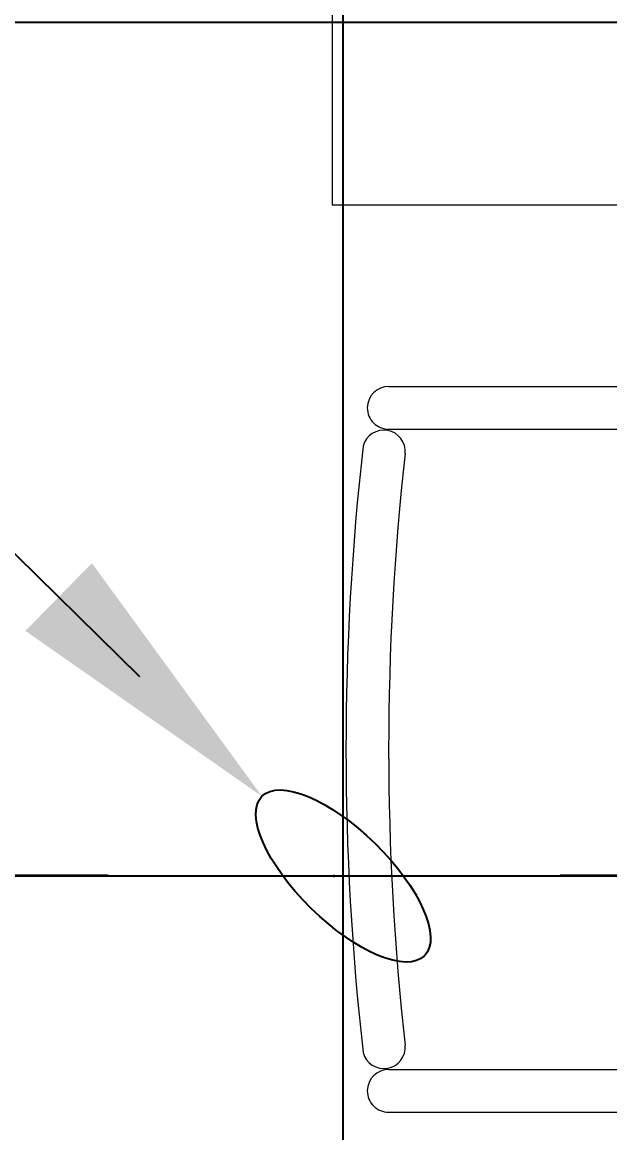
# Model space of a CAD drawing. Header units: inches. Extents: x -12418 to 57169, y -29325 to 19878.
# Drawn here: x 27375 to 27787, y -8580 to -7800 of the extents above; entities that cross this region are included whole.
import ezdxf
from ezdxf import colors
from ezdxf.entities.mleader import LeaderData, LeaderLine
from ezdxf.math import Vec2, Vec3

# ---------------------------------------------------------------- set-up
doc = ezdxf.new("R2010")
doc.units = ezdxf.units.IN
doc.header["$LTSCALE"] = 25
doc.header["$MEASUREMENT"] = 0
doc.linetypes.add('DASHDOT', pattern=[25.4, 12.7, -6.35, 0, -6.35])
doc.layers.get('0').update_dxf_attribs({"color": 8})
doc.layers.add('00-Ground Floor$0$False Ceiling', color=251, linetype='Continuous')
for name, color, linetype, lineweight in [('00-Ground Floor$0$LOADING', 253, 'Continuous', 5), ('00-Ground Floor$0$NEW Wall', 166, 'Continuous', 5), ('E-LITE-CLNG-CNDT', 6, 'DASHDOT', 35), ('E-LITE-TEXT', 6, 'Continuous', 25)]:
    doc.layers.add(name, color=color, linetype=linetype, lineweight=lineweight)
doc.styles.add('DC_Elc_Romans', font='elc_romans.shx', dxfattribs={"width": 0.7})

# ---------------------------------------------------------------- blocks, each defined once
blk = doc.blocks.new('00-Ground Floor$0$GF21016-P')
at = {"layer": '00-Ground Floor$0$LOADING', "extrusion": (-1.24384e-09, -1.20261e-09, -1)}
for p, q in [((0.01278, 0.01793), (0.01278, 0.41365)), ((0.46278, 0.01793), (0.46278, 0.41365)), ((-0.00222, 0.35848), (0.01278, 0.35848)), ((0.47778, 0.35848), (0.46278, 0.35848)), ((-0.01722, 0.01793), (-0.01722, 0.34348)), ((0.49278, 0.01793), (0.49278, 0.34348)), ((0.47778, 0.00293), (0.47778, 0.00293))]:
    blk.add_line(p, q, dxfattribs=at)
for centre, radius, start, end in [((-0.23778, -0.5362), 1.00364, 78.75684, 101.24316), ((-0.04778, 0.41365), 0.035, 0, 80.65572), ((-0.42778, 0.41365), 0.035, 99.34428, 180), ((0.00222, 0.34348), 0.015, 0, 90), ((-0.47778, 0.34348), 0.015, 90, 180), ((-0.02845, 0.01455), 0.01501, 284.3864, 95.52091), ((-0.23778, 1.89282), 1.8749, 263.6341, 276.3659), ((-0.4471, 0.01455), 0.01501, 84.47909, 255.6136), ((0.00222, 0.01793), 0.015, 270, 0), ((0.00222, 0.01793), 0.015, 180, 270), ((-0.47778, 0.01793), 0.015, 270, 0), ((-0.47778, 0.01793), 0.015, 180, 270), ((-0.23778, 1.87344), 1.8855, 263.51186, 276.48814)]:
    blk.add_arc(centre, radius, start, end, dxfattribs=at)
blk = doc.blocks.new('*X468')
at = {"color": 0}
for p, q in [((13, 1), (13, 1)), ((13, 1), (13, 1)), ((13, 1), (13, 1)), ((13, 1), (13, 1)), ((13, 1), (13, 1)), ((13, 1), (13, 1)), ((13, 1), (13, 1)), ((13, 1), (13, 1)), ((13, 1), (13, 1)), ((13, 1), (13, 1)), ((13, 1), (13, 1)), ((13, 1), (13, 1)), ((13, 1), (13, 1)), ((13, 1), (13, 1)), ((13, 1), (13, 1)), ((13, 1), (14, 1)), ((13, 1), (14, 1)), ((13, 1), (14, 1)), ((13, 1), (13, 1)), ((13, 1), (13, 1)), ((13, 1), (13, 1)), ((13, 1), (13, 1)), ((13, 1), (13, 1)), ((13, 1), (13, 1)), ((13, 1), (13, 1)), ((13, 1), (13, 1)), ((13, 1), (13, 1)), ((13, 1), (13, 1)), ((13, 1), (13, 1)), ((13, 1), (13, 1)), ((13, 1), (13, 1)), ((13, 1), (13, 1)), ((13, 1), (13, 1)), ((13, 1), (13, 1)), ((13, 1), (13, 1)), ((13, 1), (13, 1)), ((13, 1), (13, 1)), ((13, 1), (13, 1)), ((13, 1), (13, 1)), ((13, 1), (13, 1)), ((13, 1), (13, 1)), ((13, 1), (13, 1)), ((13, 1), (13, 1)), ((13, 1), (13, 1)), ((13, 1), (13, 1)), ((13, 1), (13, 1)), ((13, 1), (13, 1)), ((13, 1), (13, 1)), ((13, 1), (13, 1)), ((13, 1), (13, 1)), ((13, 1), (13, 1)), ((13, 1), (13, 1)), ((13, 1), (13, 1)), ((13, 1), (13, 1)), ((13, 1), (13, 1)), ((13, 1), (13, 1)), ((13, 1), (13, 1)), ((13, 1), (13, 1)), ((13, 1), (13, 1)), ((13, 1), (13, 1)), ((13, 1), (13, 1)), ((13, 1), (13, 1)), ((13, 1), (13, 1)), ((13, 1), (13, 1)), ((13, 1), (13, 1)), ((13, 1), (13, 1)), ((13, 1), (13, 1)), ((13, 1), (13, 1)), ((13, 1), (13, 1)), ((13, 1), (13, 1)), ((13, 1), (13, 1)), ((13, 1), (13, 1)), ((13, 1), (13, 1)), ((13, 1), (13, 1)), ((13, 1), (13, 1)), ((13, 1), (13, 1)), ((13, 1), (13, 1)), ((13, 1), (13, 1)), ((13, 1), (13, 1)), ((13, 1), (13, 1)), ((13, 1), (13, 1)), ((13, 1), (13, 1)), ((13, 1), (13, 1)), ((13, 1), (13, 1)), ((13, 1), (13, 1)), ((13, 1), (13, 1)), ((13, 1), (13, 1)), ((13, 1), (13, 1)), ((13, 1), (13, 1)), ((13, 1), (13, 1)), ((13, 1), (13, 1)), ((13, 1), (13, 1)), ((13, 1), (13, 1)), ((13, 1), (13, 1)), ((13, 1), (13, 1)), ((13, 1), (13, 1)), ((13, 1), (13, 1)), ((13, 1), (13, 1)), ((13, 1), (13, 1)), ((13, 1), (13, 1)), ((13, 1), (13, 1)), ((13, 1), (13, 1)), ((13, 1), (13, 1)), ((13, 1), (13, 1)), ((13, 1), (13, 1)), ((13, 1), (13, 1)), ((13, 1), (13, 1)), ((13, 1), (13, 1)), ((13, 1), (13, 1)), ((13, 1), (13, 1)), ((13, 1), (13, 1)), ((13, 1), (13, 1)), ((13, 1), (13, 1)), ((13, 1), (13, 1)), ((13, 1), (13, 1)), ((13, 1), (13, 1)), ((13, 1), (13, 1)), ((13, 1), (13, 1)), ((13, 1), (13, 1)), ((13, 1), (13, 1)), ((13, 1), (13, 1)), ((13, 1), (13, 1)), ((13, 1), (13, 1)), ((13, 1), (14, 1)), ((13, 0), (13, 0)), ((13, 0), (13, 0)), ((13, 0), (13, 0)), ((13, 0), (13, 0)), ((13, 0), (13, 0)), ((13, 0), (13, 0)), ((13, 0), (13, 0)), ((13, 0), (13, 0)), ((13, 0), (13, 0)), ((13, 0), (13, 0)), ((13, 0), (13, 0)), ((13, 0), (13, 0)), ((13, 0), (13, 0)), ((13, 0), (13, 0)), ((13, 0), (13, 0)), ((13, 0), (13, 0)), ((13, 0), (13, 0)), ((13, 0), (13, 0)), ((13, 0), (13, 0)), ((13, 0), (13, 0)), ((13, 0), (13, 0)), ((13, 0), (13, 0)), ((13, 0), (13, 0)), ((13, 0), (13, 0)), ((13, 0), (13, 0)), ((13, 0), (13, 0)), ((13, 0), (13, 0)), ((13, 0), (13, 0)), ((13, 0), (13, 0)), ((13, 0), (13, 0)), ((13, 0), (13, 0)), ((13, 0), (13, 0)), ((13, 0), (13, 0)), ((13, 0), (13, 0)), ((13, 0), (13, 0)), ((13, 0), (13, 0)), ((13, 0), (13, 0)), ((13, 0), (13, 0)), ((13, 0), (13, 0)), ((13, 0), (13, 0)), ((13, 0), (13, 0)), ((13, 0), (13, 0)), ((13, 0), (13, 0)), ((13, 0), (13, 0)), ((13, 0), (13, 0)), ((13, 0), (13, 0)), ((13, 0), (13, 0)), ((13, 0), (13, 0)), ((13, 0), (14, 0)), ((13, 0), (14, 0)), ((13, 0), (13, 0)), ((13, 0), (14, 0)), ((14, 1), (14, 1)), ((14, 1), (14, 1)), ((14, 1), (14, 1)), ((14, 1), (14, 1)), ((14, 1), (14, 1)), ((14, 1), (14, 1)), ((14, 1), (14, 1)), ((14, 1), (14, 1)), ((14, 1), (14, 1)), ((14, 1), (14, 1)), ((14, 1), (14, 1)), ((14, 1), (14, 1)), ((14, 1), (14, 1)), ((14, 1), (14, 1)), ((14, 1), (14, 1)), ((14, 1), (14, 1)), ((14, 1), (14, 1)), ((14, 1), (14, 1)), ((14, 1), (14, 1)), ((14, 1), (14, 1)), ((14, 1), (14, 1)), ((14, 1), (14, 1)), ((14, 1), (14, 1)), ((14, 1), (14, 1)), ((14, 1), (14, 1)), ((14, 1), (14, 1)), ((14, 1), (14, 1)), ((14, 1), (14, 1)), ((14, 1), (14, 1)), ((14, 1), (14, 1)), ((14, 1), (14, 1)), ((14, 1), (14, 1)), ((14, 1), (14, 1)), ((14, 1), (14, 1)), ((14, 1), (14, 1)), ((14, 1), (14, 1)), ((14, 1), (14, 1)), ((14, 1), (14, 1)), ((14, 1), (14, 1)), ((14, 1), (14, 1)), ((14, 1), (14, 1)), ((14, 1), (14, 1)), ((14, 1), (14, 1)), ((14, 1), (14, 1)), ((14, 1), (14, 1)), ((14, 1), (14, 1)), ((14, 1), (14, 1)), ((14, 1), (14, 1)), ((14, 1), (14, 1)), ((14, 1), (14, 1)), ((14, 1), (14, 1)), ((14, 1), (14, 1)), ((14, 1), (14, 1)), ((14, 1), (14, 1)), ((14, 1), (14, 1)), ((14, 1), (14, 1)), ((14, 1), (14, 1)), ((14, 1), (14, 1)), ((14, 1), (14, 1)), ((14, 1), (14, 1)), ((14, 1), (14, 1)), ((14, 1), (14, 1)), ((14, 1), (14, 1)), ((14, 1), (14, 1)), ((14, 1), (14, 1)), ((14, 1), (14, 1)), ((14, 1), (14, 1)), ((14, 1), (14, 1)), ((14, 1), (14, 1)), ((14, 1), (14, 1)), ((14, 1), (14, 1)), ((14, 1), (14, 1)), ((14, 1), (14, 1)), ((14, 1), (14, 1)), ((14, 1), (14, 1)), ((14, 1), (14, 1)), ((14, 1), (14, 1)), ((14, 1), (14, 1)), ((14, 1), (14, 1)), ((14, 1), (14, 1)), ((14, 1), (14, 1)), ((14, 1), (14, 1)), ((14, 1), (14, 1)), ((14, 1), (14, 1)), ((14, 1), (14, 1)), ((14, 1), (14, 1)), ((14, 1), (14, 1)), ((14, 1), (14, 1)), ((14, 1), (14, 1)), ((14, 1), (14, 1)), ((14, 1), (14, 1)), ((14, 1), (14, 1)), ((14, 1), (14, 1)), ((14, 1), (14, 1)), ((14, 0), (14, 0)), ((14, 0), (14, 0)), ((14, 0), (14, 0)), ((14, 0), (14, 0)), ((14, 0), (14, 0)), ((14, 0), (14, 0)), ((14, 0), (14, 0)), ((14, 0), (14, 0)), ((14, 0), (14, 0)), ((14, 0), (14, 0)), ((14, 0), (14, 0)), ((14, 0), (14, 0)), ((14, 0), (14, 0)), ((14, 0), (14, 0)), ((14, 0), (14, 0)), ((14, 0), (14, 0)), ((14, 0), (14, 0)), ((14, 0), (14, 0)), ((14, 0), (14, 0)), ((14, 0), (14, 0)), ((14, 0), (14, 0)), ((14, 0), (14, 0)), ((14, 0), (14, 0)), ((14, 0), (14, 0)), ((14, 0), (14, 0)), ((14, 0), (14, 0)), ((14, 0), (14, 0)), ((14, 0), (14, 0)), ((14, 0), (14, 0)), ((14, 0), (14, 0)), ((14, 0), (14, 0)), ((14, 0), (14, 0)), ((14, 0), (14, 0)), ((14, 0), (14, 0)), ((14, 0), (14, 0)), ((14, 0), (14, 0)), ((14, 0), (14, 0)), ((14, 0), (14, 0)), ((14, 0), (14, 0)), ((14, 0), (14, 0)), ((14, 0), (14, 0)), ((14, 0), (14, 0)), ((14, 0), (14, 0)), ((14, 0), (14, 0)), ((14, 0), (14, 0)), ((14, 0), (14, 0)), ((14, 0), (14, 0)), ((14, 0), (14, 0)), ((13, 0), (13, 0)), ((13, 0), (14, 0)), ((13, 0), (13, 0)), ((13, 0), (14, 0)), ((13, 0), (13, 0)), ((13, 0), (14, 0)), ((13, 0), (13, 0)), ((13, 0), (13, 0)), ((13, 0), (13, 0)), ((13, 0), (13, 0)), ((13, 0), (14, 0)), ((13, 0), (13, 0)), ((13, 0), (14, 0)), ((13, 0), (13, 0)), ((13, 0), (14, 0)), ((13, 0), (13, 0)), ((13, 0), (14, 0)), ((13, 0), (13, 0)), ((13, 0), (14, 0)), ((13, 0), (13, 0)), ((13, 0), (14, 0)), ((13, 0), (13, 0)), ((13, 0), (14, 0)), ((13, 0), (13, 0)), ((13, 0), (13, 0)), ((13, 0), (13, 0)), ((13, 0), (14, 0)), ((13, 0), (13, 0)), ((13, 0), (14, 0)), ((13, 0), (13, 0)), ((13, 0), (14, 0)), ((13, 0), (13, 0)), ((13, 0), (14, 0)), ((13, 0), (13, 0)), ((13, 0), (13, 0)), ((13, 0), (13, 0)), ((13, 0), (13, 0)), ((13, 0), (13, 0)), ((13, 0), (13, 0)), ((13, 0), (13, 0)), ((13, 0), (13, 0)), ((13, 0), (13, 0)), ((13, 0), (13, 0)), ((13, 0), (13, 0)), ((13, 0), (13, 0)), ((13, 0), (13, 0)), ((13, 0), (13, 0)), ((13, 0), (13, 0)), ((13, 0), (13, 0)), ((13, 0), (13, 0)), ((13, 0), (13, 0)), ((13, 0), (13, 0)), ((13, 0), (13, 0)), ((13, 0), (13, 0)), ((13, 0), (13, 0)), ((13, 0), (13, 0)), ((13, 0), (13, 0)), ((13, 0), (13, 0)), ((13, 0), (13, 0)), ((13, 0), (13, 0)), ((13, 0), (13, 0)), ((13, 0), (13, 0)), ((13, 0), (13, 0)), ((13, 0), (13, 0)), ((13, -1), (13, -1)), ((13, -1), (13, -1)), ((13, -1), (13, -1)), ((13, -1), (13, -1)), ((13, -1), (13, -1)), ((13, -1), (14, -1)), ((13, -1), (13, -1)), ((14, 0), (14, 0)), ((14, 0), (14, 0)), ((14, 0), (14, 0)), ((14, 0), (14, 0)), ((14, 0), (14, 0)), ((14, 0), (14, 0)), ((14, 0), (14, 0)), ((14, 0), (14, 0)), ((14, 0), (14, 0)), ((14, 0), (14, 0)), ((14, 0), (14, 0)), ((14, 0), (14, 0)), ((14, 0), (14, 0)), ((14, 0), (14, 0)), ((14, 0), (14, 0)), ((13, 0), (14, 0)), ((14, 0), (14, 0)), ((14, 0), (14, 0)), ((14, 0), (14, 0)), ((14, 0), (14, 0)), ((14, 0), (14, 0)), ((14, 0), (14, 0)), ((14, 0), (14, 0)), ((14, 0), (14, 0)), ((14, 0), (14, 0)), ((14, 0), (14, 0)), ((14, 0), (14, 0)), ((14, 0), (14, 0)), ((14, 0), (14, 0)), ((14, 0), (14, 0)), ((14, 0), (14, 0)), ((14, 0), (14, 0)), ((14, 0), (14, 0)), ((14, 0), (14, 0)), ((14, 0), (14, 0)), ((14, 0), (14, 0)), ((14, 0), (14, 0)), ((14, 0), (14, 0)), ((14, 0), (14, 0)), ((14, 0), (14, 0)), ((14, 0), (14, 0)), ((14, 0), (14, 0)), ((14, 0), (14, 0)), ((14, 0), (14, 0)), ((14, 0), (14, 0)), ((14, 0), (14, 0)), ((14, 0), (14, 0)), ((14, 0), (14, 0)), ((14, 0), (14, 0)), ((14, 0), (14, 0)), ((14, -1), (14, -1)), ((14, -1), (14, -1)), ((14, -1), (14, -1)), ((14, -1), (14, -1)), ((14, -1), (14, -1))]:
    blk.add_line(p, q, dxfattribs=at)
blk = doc.blocks.new('*X467')
at = {"color": 0}
for p, q in [((5, 3), (5, 3)), ((5, 3), (5, 3)), ((5, 3), (5, 3)), ((5, 3), (5, 3)), ((5, 3), (5, 3)), ((5, 3), (5, 3)), ((5, 3), (5, 3)), ((5, 3), (5, 3)), ((5, 3), (5, 3)), ((5, 3), (5, 3)), ((5, 3), (5, 3)), ((5, 3), (5, 3)), ((5, 3), (5, 3)), ((5, 3), (5, 3)), ((5, 3), (5, 3)), ((5, 3), (5, 3)), ((5, 3), (5, 3)), ((5, 3), (5, 3)), ((5, 3), (5, 3)), ((5, 3), (5, 3)), ((5, 3), (5, 3)), ((5, 3), (5, 3)), ((5, 3), (5, 3)), ((5, 3), (5, 3)), ((5, 3), (5, 3)), ((5, 3), (5, 3)), ((5, 3), (5, 3)), ((5, 3), (5, 3)), ((5, 3), (5, 3)), ((5, 3), (5, 3)), ((5, 3), (5, 3)), ((5, 3), (5, 3)), ((5, 3), (5, 3)), ((5, 3), (5, 3)), ((5, 3), (5, 3)), ((5, 3), (5, 3)), ((5, 3), (5, 3)), ((5, 3), (5, 3)), ((5, 3), (5, 3)), ((5, 3), (5, 3)), ((5, 3), (5, 3)), ((5, 3), (5, 3)), ((5, 3), (5, 3)), ((5, 3), (5, 3)), ((5, 3), (5, 3)), ((5, 3), (5, 3)), ((5, 3), (5, 3)), ((5, 3), (5, 3)), ((5, 3), (5, 3)), ((5, 3), (5, 3)), ((5, 3), (5, 3)), ((5, 3), (5, 3)), ((5, 3), (5, 3)), ((5, 3), (5, 3)), ((5, 3), (5, 3)), ((5, 3), (5, 3)), ((5, 3), (5, 3)), ((5, 3), (5, 3)), ((5, 3), (5, 3)), ((5, 3), (5, 3)), ((5, 3), (5, 3)), ((5, 3), (5, 3)), ((5, 3), (5, 3)), ((5, 3), (5, 3)), ((5, 3), (5, 3)), ((5, 3), (5, 3)), ((6, 3), (5, 3)), ((5, 3), (5, 3)), ((6, 3), (5, 3)), ((5, 3), (5, 3)), ((6, 3), (5, 3)), ((5, 3), (5, 3)), ((6, 3), (5, 3)), ((5, 3), (5, 3)), ((5, 3), (5, 3)), ((5, 3), (5, 3)), ((5, 3), (5, 3)), ((5, 3), (5, 3)), ((5, 3), (5, 3)), ((5, 3), (5, 3)), ((5, 3), (5, 3)), ((5, 3), (5, 3)), ((5, 3), (5, 3)), ((5, 3), (5, 3)), ((5, 3), (5, 3)), ((5, 3), (5, 3)), ((5, 3), (5, 3)), ((5, 3), (5, 3)), ((5, 3), (5, 3)), ((5, 3), (5, 3)), ((5, 3), (5, 3)), ((5, 3), (5, 3)), ((5, 3), (5, 3)), ((5, 3), (5, 3)), ((5, 3), (5, 3)), ((5, 3), (5, 3)), ((6, 3), (6, 3)), ((6, 3), (6, 3)), ((6, 3), (6, 3)), ((6, 3), (6, 3)), ((6, 3), (6, 3)), ((6, 3), (6, 3)), ((6, 3), (6, 3)), ((6, 3), (6, 3)), ((6, 3), (6, 3)), ((6, 3), (6, 3)), ((6, 3), (6, 3)), ((6, 3), (6, 3)), ((6, 3), (6, 3)), ((6, 3), (6, 3)), ((6, 3), (6, 3)), ((6, 3), (6, 3)), ((6, 3), (6, 3)), ((6, 3), (6, 3)), ((6, 3), (6, 3)), ((6, 3), (6, 3)), ((6, 3), (6, 3)), ((6, 3), (6, 3)), ((6, 3), (6, 3)), ((6, 3), (6, 3)), ((6, 3), (6, 3)), ((6, 3), (6, 3)), ((6, 3), (6, 3)), ((6, 3), (6, 3)), ((6, 3), (6, 3)), ((6, 3), (6, 3)), ((6, 3), (6, 3)), ((6, 3), (6, 3)), ((6, 3), (6, 3)), ((6, 3), (6, 3)), ((6, 3), (6, 3)), ((6, 3), (6, 3)), ((6, 3), (6, 3)), ((6, 3), (6, 3)), ((6, 3), (6, 3)), ((6, 3), (6, 3)), ((6, 3), (6, 3)), ((6, 3), (6, 3)), ((6, 3), (6, 3)), ((6, 3), (6, 3)), ((6, 3), (6, 3)), ((6, 3), (6, 3)), ((6, 3), (6, 3)), ((6, 3), (6, 3)), ((6, 3), (6, 3)), ((6, 3), (6, 3)), ((6, 3), (6, 3)), ((6, 3), (6, 3)), ((6, 3), (6, 3)), ((6, 3), (6, 3)), ((6, 3), (6, 3)), ((6, 3), (6, 3)), ((6, 3), (6, 3)), ((6, 3), (6, 3)), ((6, 3), (6, 3)), ((6, 3), (6, 3)), ((6, 3), (6, 3)), ((6, 3), (6, 3)), ((6, 3), (6, 3)), ((6, 3), (6, 3)), ((6, 3), (6, 3)), ((6, 3), (6, 3)), ((6, 3), (6, 3)), ((6, 3), (6, 3)), ((6, 3), (6, 3)), ((6, 3), (6, 3)), ((6, 3), (6, 3)), ((6, 3), (6, 3)), ((6, 3), (6, 3)), ((6, 3), (6, 3)), ((6, 3), (6, 3)), ((6, 3), (6, 3)), ((6, 3), (6, 3)), ((6, 3), (6, 3)), ((6, 3), (6, 3)), ((6, 3), (6, 3)), ((6, 3), (6, 3)), ((6, 3), (6, 3)), ((6, 3), (6, 3)), ((6, 3), (6, 3)), ((6, 3), (6, 3)), ((6, 3), (6, 3)), ((6, 3), (6, 3)), ((6, 3), (6, 3)), ((6, 3), (6, 3)), ((6, 3), (6, 3)), ((6, 3), (6, 3)), ((6, 3), (6, 3)), ((6, 3), (6, 3)), ((6, 3), (6, 3)), ((6, 3), (6, 3)), ((6, 3), (6, 3)), ((6, 3), (6, 3)), ((6, 3), (6, 3)), ((6, 3), (6, 3)), ((6, 3), (6, 3)), ((6, 3), (6, 3)), ((6, 3), (6, 3)), ((6, 3), (6, 3)), ((6, 3), (6, 3)), ((6, 3), (6, 3)), ((6, 3), (6, 3)), ((6, 3), (6, 3)), ((6, 3), (6, 3)), ((6, 3), (6, 3)), ((6, 3), (6, 3)), ((6, 3), (6, 3)), ((6, 3), (6, 3)), ((6, 3), (6, 3)), ((6, 3), (6, 3)), ((6, 3), (6, 3)), ((6, 3), (6, 3)), ((6, 3), (6, 3)), ((6, 3), (6, 3)), ((6, 3), (6, 3)), ((6, 3), (6, 3)), ((6, 3), (6, 3)), ((6, 3), (6, 3)), ((6, 3), (6, 3)), ((6, 3), (6, 3)), ((6, 3), (6, 3)), ((6, 3), (6, 3)), ((6, 3), (6, 3)), ((6, 3), (6, 3)), ((6, 3), (6, 3)), ((6, 3), (6, 3)), ((6, 3), (6, 3)), ((6, 3), (6, 3)), ((6, 3), (6, 3)), ((6, 3), (6, 3)), ((6, 3), (6, 3)), ((6, 3), (6, 3)), ((6, 3), (6, 3)), ((6, 3), (6, 3)), ((6, 3), (6, 3)), ((6, 3), (6, 3)), ((6, 3), (6, 3)), ((6, 3), (6, 3)), ((6, 3), (6, 3)), ((6, 3), (6, 3)), ((6, 3), (6, 3)), ((6, 3), (6, 3)), ((6, 3), (6, 3)), ((6, 3), (6, 3)), ((6, 3), (6, 3)), ((6, 3), (6, 3)), ((6, 3), (6, 3)), ((6, 3), (6, 3)), ((6, 3), (6, 3)), ((6, 3), (6, 3)), ((6, 3), (6, 3)), ((6, 3), (6, 3)), ((6, 3), (6, 3)), ((6, 3), (6, 3)), ((6, 3), (6, 3)), ((6, 3), (6, 3)), ((6, 3), (6, 3)), ((6, 3), (6, 3)), ((6, 3), (6, 3)), ((6, 3), (6, 3)), ((6, 3), (6, 3)), ((6, 3), (6, 3)), ((6, 3), (6, 3)), ((6, 3), (6, 3)), ((6, 3), (6, 3)), ((6, 3), (6, 3)), ((6, 3), (6, 3)), ((6, 3), (6, 3)), ((6, 3), (6, 3)), ((6, 3), (6, 3)), ((6, 3), (6, 3)), ((6, 3), (6, 3)), ((6, 3), (6, 3)), ((6, 3), (6, 3)), ((6, 3), (6, 3)), ((6, 3), (6, 3)), ((6, 3), (6, 3)), ((6, 3), (6, 3)), ((6, 3), (6, 3)), ((6, 3), (6, 3)), ((6, 3), (6, 3)), ((6, 3), (6, 3)), ((6, 3), (6, 3)), ((6, 3), (6, 3)), ((6, 3), (6, 3)), ((6, 3), (6, 3)), ((6, 3), (6, 3)), ((6, 3), (6, 3)), ((6, 3), (6, 3)), ((6, 3), (6, 3)), ((6, 3), (6, 3)), ((6, 3), (6, 3)), ((6, 3), (6, 3)), ((6, 3), (6, 3)), ((6, 3), (6, 3)), ((6, 3), (6, 3)), ((6, 3), (6, 3)), ((6, 3), (6, 3)), ((6, 3), (6, 3)), ((6, 3), (6, 3)), ((6, 3), (5, 3)), ((6, 3), (5, 3)), ((6, 3), (5, 3)), ((6, 3), (5, 3)), ((6, 3), (5, 3)), ((6, 3), (6, 3)), ((6, 3), (6, 3)), ((6, 3), (6, 3)), ((6, 3), (6, 3)), ((6, 3), (6, 3)), ((6, 3), (6, 3)), ((6, 3), (6, 3)), ((6, 3), (6, 3)), ((6, 3), (6, 3)), ((6, 3), (6, 3)), ((6, 3), (6, 3)), ((6, 3), (6, 3)), ((6, 3), (6, 3)), ((6, 3), (6, 3)), ((6, 3), (6, 3)), ((6, 3), (6, 3)), ((6, 3), (6, 3)), ((6, 3), (6, 3)), ((6, 3), (6, 3)), ((6, 3), (6, 3)), ((6, 3), (6, 3)), ((6, 3), (6, 3)), ((6, 3), (6, 3)), ((6, 3), (6, 3)), ((6, 3), (6, 3)), ((6, 3), (6, 3)), ((6, 3), (6, 3)), ((6, 3), (6, 3)), ((6, 3), (6, 3)), ((6, 3), (6, 3)), ((6, 3), (6, 3)), ((6, 3), (6, 3)), ((6, 3), (6, 3)), ((6, 3), (6, 3)), ((6, 3), (6, 3)), ((6, 3), (6, 3)), ((6, 3), (6, 3)), ((6, 3), (6, 3)), ((6, 3), (6, 3)), ((6, 3), (6, 3)), ((6, 3), (6, 3)), ((6, 3), (6, 3)), ((6, 3), (6, 3)), ((6, 3), (6, 3)), ((6, 3), (6, 3)), ((6, 3), (6, 3)), ((6, 3), (6, 3)), ((6, 3), (6, 3)), ((6, 3), (6, 3)), ((6, 3), (6, 3)), ((6, 3), (6, 3)), ((6, 3), (6, 3)), ((6, 3), (6, 3)), ((6, 3), (6, 3)), ((6, 3), (6, 3)), ((6, 3), (6, 3)), ((6, 3), (6, 3)), ((6, 3), (6, 3)), ((6, 3), (6, 3)), ((6, 3), (6, 3)), ((6, 3), (6, 3)), ((6, 3), (6, 3)), ((6, 3), (6, 3)), ((6, 3), (6, 3)), ((6, 3), (6, 3)), ((6, 3), (6, 3)), ((6, 3), (6, 3)), ((6, 3), (6, 3)), ((6, 3), (6, 3)), ((6, 3), (6, 3)), ((6, 3), (6, 3)), ((6, 3), (6, 3)), ((6, 3), (6, 3)), ((6, 3), (6, 3)), ((6, 3), (6, 3)), ((6, 3), (6, 3)), ((6, 3), (6, 3)), ((6, 3), (6, 3)), ((6, 3), (6, 3)), ((6, 3), (6, 3)), ((6, 3), (6, 3)), ((6, 3), (6, 3)), ((6, 3), (6, 3)), ((6, 3), (6, 3)), ((6, 3), (6, 3)), ((6, 3), (6, 3)), ((6, 3), (6, 3)), ((6, 3), (6, 3)), ((6, 3), (6, 3)), ((6, 3), (6, 3)), ((6, 3), (6, 3)), ((6, 3), (6, 3)), ((6, 3), (6, 3)), ((6, 3), (6, 3)), ((6, 3), (6, 3)), ((6, 3), (6, 3)), ((6, 3), (6, 3)), ((6, 3), (6, 3)), ((6, 3), (6, 3)), ((6, 3), (6, 3)), ((6, 3), (6, 3)), ((6, 3), (6, 3)), ((6, 3), (6, 3)), ((6, 3), (6, 3)), ((6, 3), (6, 3)), ((6, 3), (6, 3)), ((6, 3), (6, 3)), ((6, 3), (6, 3)), ((6, 3), (6, 3)), ((6, 3), (6, 3)), ((6, 3), (6, 3)), ((6, 3), (6, 3)), ((6, 3), (6, 3)), ((6, 3), (6, 3)), ((6, 3), (6, 3)), ((6, 3), (6, 3)), ((6, 3), (6, 3)), ((6, 3), (6, 3)), ((6, 3), (6, 3)), ((6, 3), (6, 3)), ((6, 3), (6, 3)), ((6, 3), (6, 3)), ((6, 3), (6, 3)), ((6, 3), (6, 3)), ((6, 3), (6, 3)), ((6, 3), (6, 3)), ((6, 3), (6, 3)), ((6, 3), (6, 3)), ((6, 3), (6, 3)), ((6, 3), (6, 3)), ((6, 3), (6, 3)), ((6, 3), (6, 3)), ((6, 3), (6, 3)), ((6, 3), (6, 3)), ((6, 3), (6, 3)), ((6, 3), (6, 3)), ((6, 3), (6, 3)), ((6, 3), (6, 3)), ((6, 3), (6, 3)), ((6, 3), (6, 3)), ((6, 3), (6, 3)), ((6, 3), (6, 3)), ((6, 3), (6, 3)), ((6, 3), (6, 3)), ((6, 3), (6, 3)), ((6, 3), (6, 3)), ((6, 3), (6, 3)), ((6, 3), (6, 3)), ((6, 3), (6, 3)), ((6, 3), (6, 3)), ((6, 3), (6, 3)), ((6, 3), (6, 3)), ((6, 3), (6, 3)), ((6, 3), (6, 3)), ((6, 3), (6, 3)), ((6, 3), (6, 3)), ((6, 3), (6, 3)), ((6, 3), (6, 3)), ((6, 3), (6, 3)), ((6, 3), (6, 3)), ((6, 3), (6, 3)), ((6, 3), (6, 3)), ((6, 3), (6, 3)), ((6, 3), (6, 3)), ((6, 3), (6, 3)), ((6, 3), (6, 3)), ((6, 3), (6, 3)), ((6, 3), (6, 3)), ((6, 3), (6, 3)), ((6, 3), (6, 3)), ((6, 3), (6, 3)), ((6, 3), (6, 3)), ((6, 3), (6, 3)), ((6, 3), (6, 3)), ((6, 3), (6, 3)), ((6, 3), (6, 3)), ((6, 3), (6, 3)), ((6, 3), (6, 3)), ((6, 3), (6, 3)), ((6, 3), (6, 3)), ((6, 3), (6, 3)), ((6, 3), (6, 3)), ((6, 3), (6, 3)), ((6, 3), (6, 3)), ((6, 3), (6, 3)), ((6, 3), (6, 3)), ((6, 3), (6, 3)), ((6, 3), (6, 3)), ((6, 3), (6, 3)), ((6, 3), (6, 3)), ((6, 3), (6, 3)), ((6, 3), (6, 3)), ((6, 3), (6, 3)), ((6, 3), (6, 3)), ((6, 3), (6, 3)), ((6, 3), (6, 3)), ((6, 3), (6, 3)), ((6, 3), (6, 3)), ((6, 3), (6, 3)), ((6, 3), (6, 3)), ((6, 3), (6, 3)), ((6, 3), (6, 3)), ((6, 3), (6, 3)), ((6, 3), (6, 3)), ((6, 3), (6, 3)), ((6, 3), (6, 3)), ((6, 3), (6, 3)), ((6, 3), (6, 3)), ((6, 3), (6, 3)), ((6, 3), (6, 3)), ((6, 3), (6, 3)), ((6, 3), (6, 3)), ((6, 3), (6, 3)), ((6, 3), (6, 3)), ((6, 3), (6, 3)), ((6, 3), (6, 3)), ((6, 3), (6, 3)), ((6, 3), (6, 3)), ((6, 3), (6, 3)), ((6, 3), (6, 3)), ((6, 3), (6, 3)), ((6, 3), (6, 3)), ((6, 3), (6, 3)), ((6, 3), (6, 3)), ((6, 3), (6, 3)), ((6, 3), (6, 3)), ((6, 3), (6, 3)), ((6, 3), (6, 3)), ((6, 3), (6, 3)), ((6, 3), (6, 3)), ((6, 3), (6, 3)), ((6, 3), (6, 3)), ((6, 3), (6, 3)), ((6, 3), (6, 3)), ((6, 3), (6, 3)), ((6, 3), (6, 3)), ((6, 3), (6, 3)), ((6, 3), (6, 3)), ((6, 3), (6, 3)), ((6, 3), (6, 3)), ((6, 3), (6, 3)), ((6, 3), (6, 3)), ((6, 3), (6, 3)), ((6, 3), (6, 3)), ((6, 3), (6, 3)), ((6, 3), (6, 3)), ((6, 3), (6, 3)), ((6, 3), (6, 3)), ((6, 3), (6, 3)), ((6, 3), (6, 3)), ((6, 3), (6, 3)), ((6, 3), (6, 3)), ((6, 3), (6, 3)), ((6, 3), (6, 3)), ((6, 3), (6, 3)), ((6, 3), (6, 3)), ((6, 3), (6, 3)), ((6, 3), (6, 3)), ((6, 3), (6, 3)), ((6, 3), (6, 3)), ((6, 3), (6, 3)), ((6, 3), (6, 3)), ((6, 3), (6, 3)), ((6, 3), (6, 3)), ((6, 3), (6, 3)), ((6, 3), (6, 3)), ((6, 3), (6, 3)), ((6, 3), (6, 3)), ((6, 3), (6, 3)), ((6, 3), (6, 3)), ((6, 3), (6, 3)), ((6, 3), (6, 3)), ((6, 3), (6, 3)), ((6, 3), (6, 3)), ((6, 3), (6, 3)), ((6, 3), (6, 3)), ((6, 3), (6, 3)), ((6, 3), (6, 3)), ((6, 3), (6, 3)), ((6, 3), (6, 3)), ((6, 3), (6, 3)), ((6, 3), (6, 3)), ((6, 3), (6, 3)), ((6, 3), (6, 3)), ((6, 3), (6, 3)), ((6, 3), (6, 3)), ((6, 3), (6, 3)), ((6, 3), (6, 3)), ((6, 3), (6, 3)), ((6, 3), (6, 3)), ((6, 3), (6, 3)), ((6, 3), (6, 3)), ((6, 3), (6, 3)), ((6, 3), (6, 3)), ((6, 3), (6, 3)), ((6, 3), (6, 3)), ((6, 3), (6, 3)), ((6, 3), (6, 3)), ((6, 3), (6, 3)), ((6, 3), (6, 3)), ((6, 3), (6, 3)), ((6, 3), (6, 3)), ((6, 3), (6, 3)), ((6, 3), (6, 3)), ((6, 3), (6, 3)), ((6, 3), (6, 3)), ((6, 3), (6, 3)), ((6, 3), (6, 3)), ((6, 3), (6, 3)), ((6, 3), (6, 3)), ((6, 3), (6, 3)), ((6, 3), (6, 3)), ((6, 3), (6, 3)), ((6, 3), (6, 3)), ((6, 3), (6, 3)), ((6, 3), (6, 3)), ((6, 3), (6, 3))]:
    blk.add_line(p, q, dxfattribs=at)
blk = doc.blocks.new('00-Ground Floor$0$GF21043-P')
at = {"color": 0}
for p, q in [((0.8, 0.75), (-0.8, 0.75)), ((0.8, 0), (0.8, 0.75))]:
    blk.add_line(p, q, dxfattribs=at)
for points in [[(0.8, 0.75), (0.8, 0.75), (0.8, 0.75), (0.8, 0.75), (0.8, 0.75), (0.8, 0.75), (0.8, 0.75), (0.8, 0.75), (0.8, 0.75), (0.8, 0.75), (0.8, 0.75), (0.8, 0.75), (0.8, 0.75), (0.8, 0.75), (0.8, 0.75), (0.8, 0.75), (0.8, 0.75), (0.8, 0.75), (0.8, 0.75), (0.8, 0.75), (0.8, 0.75), (0.8, 0.75), (0.8, 0.75), (0.8, 0.75), (0.8, 0.75), (0.8, 0.75), (0.8, 0.75), (0.8, 0.75), (0.8, 0.75), (0.8, 0.75), (0.8, 0.75), (0.8, 0.75), (0.8, 0.75), (0.8, 0.75), (0.8, 0.75), (0.8, 0.75), (0.8, 0.75), (0.8, 0.75), (0.8, 0.75), (0.8, 0.75), (0.8, 0.75), (0.8, 0.75), (0.8, 0.75), (0.8, 0.75), (0.8, 0.75), (0.8, 0.75), (0.8, 0.75), (0.8, 0.75), (0.8, 0.75), (0.8, 0.75), (0.8, 0.75), (0.8, 0.75), (0.8, 0.75), (0.8, 0.75), (0.8, 0.75), (0.8, 0.75), (0.8, 0.75), (0.8, 0.75), (0.8, 0.75), (0.8, 0.75), (0.8, 0.75), (0.8, 0.75), (0.8, 0.75), (0.8, 0.75), (0.8, 0.75), (0.8, 0.75), (0.8, 0.75), (0.8, 0.75), (0.8, 0.75), (0.8, 0.75), (0.8, 0.75), (0.8, 0.75), (0.8, 0.75), (0.8, 0.75), (0.8, 0.75), (0.8, 0.75), (0.8, 0.75), (0.8, 0.75), (0.8, 0.75), (0.8, 0.75), (0.8, 0.75), (0.8, 0.75), (0.8, 0.75), (0.8, 0.75), (0.8, 0.75), (0.8, 0.75), (0.8, 0.75), (0.8, 0.75), (0.8, 0.75), (0.8, 0.75), (0.8, 0.75), (0.8, 0.75), (0.8, 0.75), (0.8, 0.75), (0.8, 0.75), (0.8, 0.75), (0.8, 0.75), (0.8, 0.75), (0.8, 0.75), (0.8, 0.75), (0.8, 0.75), (0.8, 0.75), (0.8, 0.75), (0.8, 0.75), (0.8, 0.75), (0.8, 0.75), (0.8, 0.75), (0.8, 0.75), (0.8, 0.75), (0.8, 0.75), (0.8, 0.75), (0.8, 0.75), (0.8, 0.75), (0.8, 0.75), (0.8, 0.75), (0.8, 0.75), (0.8, 0.75), (0.8, 0.75), (0.8, 0.75), (0.8, 0.75), (0.8, 0.75), (0.8, 0.75), (0.8, 0.75), (0.8, 0.75), (0.8, 0.75), (0.8, 0.75), (0.8, 0.75), (0.8, 0.75), (0.8, 0.75), (0.8, 0.75), (0.8, 0.75), (0.8, 0.75), (0.8, 0.75), (0.8, 0.75), (0.8, 0.75), (0.8, 0.75), (0.8, 0.75), (0.8, 0.75), (0.8, 0.75), (0.8, 0.75), (0.8, 0.75), (0.8, 0.75), (0.8, 0.75), (0.8, 0.75), (0.8, 0.75), (0.8, 0.75), (0.8, 0.75), (0.8, 0.75), (0.8, 0.75), (0.8, 0.75), (0.8, 0.75), (0.8, 0.75), (0.8, 0.75), (0.8, 0.75), (0.8, 0.75), (0.8, 0.75), (0.8, 0.75), (0.8, 0.75), (0.8, 0.75), (0.8, 0.75), (0.8, 0.75), (0.8, 0.75), (0.8, 0.75), (0.8, 0.75), (0.8, 0.75), (0.8, 0.75), (0.8, 0.75), (0.8, 0.75), (0.8, 0.75), (0.8, 0.75), (0.8, 0.75), (0.8, 0.75), (0.8, 0.75), (0.8, 0.75), (0.8, 0.75), (0.8, 0.75), (0.8, 0.75), (0.8, 0.75), (0.8, 0.75), (0.8, 0.75), (0.8, 0.75), (0.8, 0.75), (0.8, 0.75), (0.8, 0.75), (0.8, 0.75), (0.8, 0.75), (0.8, 0.75), (0.8, 0.75), (0.8, 0.75), (0.8, 0.75), (0.8, 0.75), (0.8, 0.75), (0.8, 0.75), (0.8, 0.75), (0.8, 0.75), (0.8, 0.75), (0.8, 0.75), (0.8, 0.75), (0.8, 0.75), (0.8, 0.75), (0.8, 0.75), (0.8, 0.75), (0.8, 0.75), (0.8, 0.75), (0.8, 0.75), (0.8, 0.75), (0.8, 0.75), (0.8, 0.75), (0.8, 0.75), (0.8, 0.75), (0.8, 0.75), (0.8, 0.75), (0.8, 0.75), (0.8, 0.75), (0.8, 0.75), (0.8, 0.75), (0.8, 0.75), (0.8, 0.75), (0.8, 0.75), (0.8, 0.75), (0.8, 0.75), (0.8, 0.75), (0.8, 0.75), (0.8, 0.75), (0.8, 0.75), (0.8, 0.75), (0.8, 0.75), (0.8, 0.75), (0.8, 0.75), (0.8, 0.75), (0.8, 0.75), (0.8, 0.75), (0.8, 0.75), (0.8, 0.75), (0.8, 0.75), (0.8, 0.75), (0.8, 0.75), (0.8, 0.75), (0.8, 0.75), (0.8, 0.75), (0.8, 0.75), (0.8, 0.75), (0.8, 0.75), (0.8, 0.75), (0.8, 0.75), (0.8, 0.75), (0.8, 0.75), (0.8, 0.75), (0.8, 0.75), (0.8, 0.75), (0.8, 0.75), (0.8, 0.75), (0.8, 0.75), (0.8, 0.75), (0.8, 0.75), (0.8, 0.75), (0.8, 0.75), (0.8, 0.75), (0.8, 0.75), (0.8, 0.75), (0.8, 0.75), (0.8, 0.75), (0.8, 0.75), (0.8, 0.75), (0.8, 0.75), (0.8, 0.75), (0.8, 0.75), (0.8, 0.75), (0.8, 0.75), (0.8, 0.75), (0.8, 0.75), (0.8, 0.75), (0.8, 0.75), (0.8, 0.75), (0.8, 0.75), (0.8, 0.75), (0.8, 0.75)], [(0.8, 0.75), (0.8, 0.75), (0.8, 0.75), (0.8, 0.75), (0.8, 0.75), (0.8, 0.75), (0.8, 0.75), (0.8, 0.75), (0.8, 0.75), (0.8, 0.75), (0.8, 0.75), (0.8, 0.75), (0.8, 0.75), (0.8, 0.75), (0.8, 0.75), (0.8, 0.75), (0.8, 0.75), (0.8, 0.75), (0.8, 0.75), (0.8, 0.75), (0.8, 0.75), (0.8, 0.75), (0.8, 0.75), (0.8, 0.75), (0.8, 0.75), (0.8, 0.75), (0.8, 0.75), (0.8, 0.75), (0.8, 0.75), (0.8, 0.75), (0.8, 0.75), (0.8, 0.75), (0.8, 0.75), (0.8, 0.75), (0.8, 0.75), (0.8, 0.75), (0.8, 0.75), (0.8, 0.75), (0.8, 0.75), (0.8, 0.75), (0.8, 0.75), (0.8, 0.75), (0.8, 0.75), (0.8, 0.75), (0.8, 0.75), (0.8, 0.75), (0.8, 0.75), (0.8, 0.75), (0.8, 0.75), (0.8, 0.75), (0.8, 0.75), (0.8, 0.75), (0.8, 0.75), (0.8, 0.75), (0.8, 0.75), (0.8, 0.75), (0.8, 0.75), (0.8, 0.75), (0.8, 0.75), (0.8, 0.75), (0.8, 0.75), (0.8, 0.75), (0.8, 0.75), (0.8, 0.75), (0.8, 0.75), (0.8, 0.75), (0.8, 0.75), (0.8, 0.75), (0.8, 0.75), (0.8, 0.75), (0.8, 0.75), (0.8, 0.75), (0.8, 0.75), (0.8, 0.75), (0.8, 0.75), (0.8, 0.75), (0.8, 0.75), (0.8, 0.75), (0.8, 0.75), (0.8, 0.75), (0.8, 0.75), (0.8, 0.75), (0.8, 0.75), (0.8, 0.75), (0.8, 0.75), (0.8, 0.75), (0.8, 0.75), (0.8, 0.75), (0.8, 0.75), (0.8, 0.75), (0.8, 0.75), (0.8, 0.75), (0.8, 0.75), (0.8, 0.75), (0.8, 0.75), (0.8, 0.75), (0.8, 0.75), (0.8, 0.75), (0.8, 0.75), (0.8, 0.75), (0.8, 0.75), (0.8, 0.75), (0.8, 0.75), (0.8, 0.75), (0.8, 0.75), (0.8, 0.75), (0.8, 0.75), (0.8, 0.75), (0.8, 0.75), (0.8, 0.75), (0.8, 0.75), (0.8, 0.75), (0.8, 0.75), (0.8, 0.75), (0.8, 0.75), (0.8, 0.75), (0.8, 0.75), (0.8, 0.75), (0.8, 0.75), (0.8, 0.75), (0.8, 0.75), (0.8, 0.75), (0.8, 0.75), (0.8, 0.75), (0.8, 0.75), (0.8, 0.75), (0.8, 0.75), (0.8, 0.75), (0.8, 0.75), (0.8, 0.75), (0.8, 0.75), (0.8, 0.75), (0.8, 0.75), (0.8, 0.75), (0.8, 0.75), (0.8, 0.75), (0.8, 0.75), (0.8, 0.75), (0.8, 0.75), (0.8, 0.75), (0.8, 0.75), (0.8, 0.75), (0.8, 0.75), (0.8, 0.75), (0.8, 0.75), (0.8, 0.75), (0.8, 0.75), (0.8, 0.75), (0.8, 0.75), (0.8, 0.75), (0.8, 0.75), (0.8, 0.75), (0.8, 0.75), (0.8, 0.75), (0.8, 0.75), (0.8, 0.75), (0.8, 0.75), (0.8, 0.75), (0.8, 0.75), (0.8, 0.75), (0.8, 0.75), (0.8, 0.75), (0.8, 0.75), (0.8, 0.75), (0.8, 0.75), (0.8, 0.75), (0.8, 0.75), (0.8, 0.75), (0.8, 0.75), (0.8, 0.75), (0.8, 0.75), (0.8, 0.75), (0.8, 0.75), (0.8, 0.75), (0.8, 0.75), (0.8, 0.75), (0.8, 0.75), (0.8, 0.75), (0.8, 0.75), (0.8, 0.75), (0.8, 0.75), (0.8, 0.75), (0.8, 0.75), (0.8, 0.75), (0.8, 0.75), (0.8, 0.75), (0.8, 0.75), (0.8, 0.75), (0.8, 0.75), (0.8, 0.75), (0.8, 0.75), (0.8, 0.75), (0.8, 0.75), (0.8, 0.75), (0.8, 0.75), (0.8, 0.75), (0.8, 0.75), (0.8, 0.75), (0.8, 0.75), (0.8, 0.75), (0.8, 0.75), (0.8, 0.75), (0.8, 0.75), (0.8, 0.75), (0.8, 0.75), (0.8, 0.75), (0.8, 0.75), (0.8, 0.75), (0.8, 0.75), (0.8, 0.75), (0.8, 0.75), (0.8, 0.75), (0.8, 0.75), (0.8, 0.75), (0.8, 0.75), (0.8, 0.75), (0.8, 0.75), (0.8, 0.75), (0.8, 0.75)], [(0.8, 0.75), (0.8, 0.75), (0.8, 0.75), (0.8, 0.75), (0.8, 0.75), (0.8, 0.75), (0.8, 0.75), (0.8, 0.75), (0.8, 0.75), (0.8, 0.75), (0.8, 0.75), (0.8, 0.75), (0.8, 0.75), (0.8, 0.75), (0.8, 0.75), (0.8, 0.75), (0.8, 0.75), (0.8, 0.75), (0.8, 0.75), (0.8, 0.75), (0.8, 0.75), (0.8, 0.75), (0.8, 0.75), (0.8, 0.75), (0.8, 0.75), (0.8, 0.75), (0.8, 0.75), (0.8, 0.75), (0.8, 0.75), (0.8, 0.75), (0.8, 0.75), (0.8, 0.75), (0.8, 0.75), (0.8, 0.75), (0.8, 0.75), (0.8, 0.75), (0.8, 0.75), (0.8, 0.75), (0.8, 0.75), (0.8, 0.75), (0.8, 0.75), (0.8, 0.75), (0.8, 0.75), (0.8, 0.75), (0.8, 0.75), (0.8, 0.75), (0.8, 0.75), (0.8, 0.75), (0.8, 0.75), (0.8, 0.75), (0.8, 0.75), (0.8, 0.75), (0.8, 0.75), (0.8, 0.75), (0.8, 0.75), (0.8, 0.75), (0.8, 0.75), (0.8, 0.75), (0.8, 0.75), (0.8, 0.75), (0.8, 0.75), (0.8, 0.75), (0.8, 0.75), (0.8, 0.75), (0.8, 0.75), (0.8, 0.75), (0.8, 0.75), (0.8, 0.75), (0.8, 0.75), (0.8, 0.75), (0.8, 0.75), (0.8, 0.75), (0.8, 0.75), (0.8, 0.75), (0.8, 0.75), (0.8, 0.75), (0.8, 0.75), (0.8, 0.75), (0.8, 0.75), (0.8, 0.75), (0.8, 0.75), (0.8, 0.75), (0.8, 0.75), (0.8, 0.75), (0.8, 0.75), (0.8, 0.75), (0.8, 0.75), (0.8, 0.75), (0.8, 0.75), (0.8, 0.75), (0.8, 0.75), (0.8, 0.75), (0.8, 0.75), (0.8, 0.75), (0.8, 0.75), (0.8, 0.75), (0.8, 0.75), (0.8, 0.75), (0.8, 0.75), (0.8, 0.75), (0.8, 0.75), (0.8, 0.75), (0.8, 0.75), (0.8, 0.75), (0.8, 0.75), (0.8, 0.75), (0.8, 0.75), (0.8, 0.75), (0.8, 0.75), (0.8, 0.75), (0.8, 0.75), (0.8, 0.75), (0.8, 0.75), (0.8, 0.75), (0.8, 0.75), (0.8, 0.75), (0.8, 0.75), (0.8, 0.75), (0.8, 0.75), (0.8, 0.75), (0.8, 0.75), (0.8, 0.75), (0.8, 0.75), (0.8, 0.75), (0.8, 0.75), (0.8, 0.75), (0.8, 0.75), (0.8, 0.75), (0.8, 0.75), (0.8, 0.75), (0.8, 0.75), (0.8, 0.75), (0.8, 0.75), (0.8, 0.75), (0.8, 0.75), (0.8, 0.75), (0.8, 0.75), (0.8, 0.75), (0.8, 0.75), (0.8, 0.75), (0.8, 0.75), (0.8, 0.75), (0.8, 0.75), (0.8, 0.75), (0.8, 0.75), (0.8, 0.75), (0.8, 0.75), (0.8, 0.75), (0.8, 0.75), (0.8, 0.75), (0.8, 0.75), (0.8, 0.75), (0.8, 0.75), (0.8, 0.75), (0.8, 0.75), (0.8, 0.75), (0.8, 0.75), (0.8, 0.75), (0.8, 0.75), (0.8, 0.75), (0.8, 0.75), (0.8, 0.75), (0.8, 0.75), (0.8, 0.75), (0.8, 0.75), (0.8, 0.75), (0.8, 0.75), (0.8, 0.75), (0.8, 0.75), (0.8, 0.75), (0.8, 0.75), (0.8, 0.75), (0.8, 0.75), (0.8, 0.75), (0.8, 0.75), (0.8, 0.75), (0.8, 0.75), (0.8, 0.75), (0.8, 0.75), (0.8, 0.75), (0.8, 0.75), (0.8, 0.75), (0.8, 0.75), (0.8, 0.75), (0.8, 0.75), (0.8, 0.75), (0.8, 0.75), (0.8, 0.75), (0.8, 0.75), (0.8, 0.75), (0.8, 0.75), (0.8, 0.75), (0.8, 0.75), (0.8, 0.75), (0.8, 0.75), (0.8, 0.75), (0.8, 0.75), (0.8, 0.75), (0.8, 0.75), (0.8, 0.75), (0.8, 0.75), (0.8, 0.75), (0.8, 0.75), (0.8, 0.75), (0.8, 0.75), (0.8, 0.75), (0.8, 0.75), (0.8, 0.75), (0.8, 0.75), (0.8, 0.75), (0.8, 0.75), (0.8, 0.75), (0.8, 0.75), (0.8, 0.75)]]:
    blk.add_lwpolyline(points, close=True, dxfattribs=at)
at = {"layer": '00-Ground Floor$0$NEW Wall', "color": 0, "linetype": 'Continuous'}
for points in [[(0.8, 0.75), (0.8, 0.75), (0.8, 0.75), (0.8, 0.75), (0.8, 0.75), (0.8, 0.75), (0.8, 0.75), (0.8, 0.75), (0.8, 0.75), (0.8, 0.75)], [(0.8, 0.75), (0.8, 0.75), (0.8, 0.75), (0.8, 0.75), (0.8, 0.75), (0.8, 0.75), (0.8, 0.75), (0.8, 0.75), (0.8, 0.75)], [(0.8, 0.75), (0.8, 0.75), (0.8, 0.75), (0.8, 0.75), (0.8, 0.75), (0.8, 0.75), (0.8, 0.75), (0.8, 0.75), (0.8, 0.75), (0.8, 0.75), (0.8, 0.75), (0.8, 0.75), (0.8, 0.75), (0.8, 0.75), (0.8, 0.75), (0.8, 0.75), (0.8, 0.75), (0.8, 0.75)], [(0.8, 0.75), (0.8, 0.75), (0.8, 0.75), (0.8, 0.75), (0.8, 0.75), (0.8, 0.75), (0.8, 0.75)], [(0.8, 0.75), (0.8, 0.75), (0.8, 0.75), (0.8, 0.75), (0.8, 0.75), (0.8, 0.75), (0.8, 0.75), (0.8, 0.75), (0.8, 0.75), (0.8, 0.75), (0.8, 0.75), (0.8, 0.75), (0.8, 0.75), (0.8, 0.75), (0.8, 0.75)], [(0.8, 0.75), (0.8, 0.75), (0.8, 0.75), (0.8, 0.75), (0.8, 0.75), (0.8, 0.75), (0.8, 0.75), (0.8, 0.75), (0.8, 0.75), (0.8, 0.75)], [(0.8, 0.75), (0.8, 0.75), (0.8, 0.75), (0.8, 0.75), (0.8, 0.75), (0.8, 0.75), (0.8, 0.75), (0.8, 0.75), (0.8, 0.75), (0.8, 0.75), (0.8, 0.75), (0.8, 0.75)], [(0.8, 0.75), (0.8, 0.75), (0.8, 0.75), (0.8, 0.75), (0.8, 0.75), (0.8, 0.75), (0.8, 0.75), (0.8, 0.75), (0.8, 0.75), (0.8, 0.75)], [(0.8, 0.75), (0.8, 0.75), (0.8, 0.75), (0.8, 0.75), (0.8, 0.75), (0.8, 0.75), (0.8, 0.75), (0.8, 0.75), (0.8, 0.75), (0.8, 0.75)], [(0.8, 0.75), (0.8, 0.75), (0.8, 0.75), (0.8, 0.75), (0.8, 0.75), (0.8, 0.75), (0.8, 0.75), (0.8, 0.75)], [(0.8, 0.75), (0.8, 0.75), (0.8, 0.75), (0.8, 0.75), (0.8, 0.75), (0.8, 0.75), (0.8, 0.75), (0.8, 0.75), (0.8, 0.75), (0.8, 0.75), (0.8, 0.75), (0.8, 0.75), (0.8, 0.75), (0.8, 0.75), (0.8, 0.75), (0.8, 0.75), (0.8, 0.75), (0.8, 0.75), (0.8, 0.75), (0.8, 0.75), (0.8, 0.75), (0.8, 0.75), (0.8, 0.75), (0.8, 0.75), (0.8, 0.75), (0.8, 0.75), (0.8, 0.75), (0.8, 0.75), (0.8, 0.75), (0.8, 0.75), (0.8, 0.75), (0.8, 0.75), (0.8, 0.75), (0.8, 0.75), (0.8, 0.75), (0.8, 0.75), (0.8, 0.75), (0.8, 0.75), (0.8, 0.75), (0.8, 0.75), (0.8, 0.75), (0.8, 0.75), (0.8, 0.75), (0.8, 0.75), (0.8, 0.75), (0.8, 0.75), (0.8, 0.75), (0.8, 0.75), (0.8, 0.75), (0.8, 0.75), (0.8, 0.75), (0.8, 0.75), (0.8, 0.75), (0.8, 0.75), (0.8, 0.75), (0.8, 0.75), (0.8, 0.75), (0.8, 0.75), (0.8, 0.75), (0.8, 0.75), (0.8, 0.75), (0.8, 0.75), (0.8, 0.75), (0.8, 0.75), (0.8, 0.75), (0.8, 0.75), (0.8, 0.75), (0.8, 0.75), (0.8, 0.75), (0.8, 0.75), (0.8, 0.75), (0.8, 0.75), (0.8, 0.75), (0.8, 0.75), (0.8, 0.75), (0.8, 0.75), (0.8, 0.75), (0.8, 0.75), (0.8, 0.75), (0.8, 0.75), (0.8, 0.75), (0.8, 0.75), (0.8, 0.75), (0.8, 0.75), (0.8, 0.75), (0.8, 0.75), (0.8, 0.75), (0.8, 0.75), (0.8, 0.75), (0.8, 0.75), (0.8, 0.75), (0.8, 0.75), (0.8, 0.75), (0.8, 0.75), (0.8, 0.75), (0.8, 0.75), (0.8, 0.75), (0.8, 0.75), (0.8, 0.75), (0.8, 0.75), (0.8, 0.75), (0.8, 0.75), (0.8, 0.75), (0.8, 0.75), (0.8, 0.75), (0.8, 0.75), (0.8, 0.75), (0.8, 0.75), (0.8, 0.75), (0.8, 0.75), (0.8, 0.75)], [(0.8, 0.75), (0.8, 0.75), (0.8, 0.75), (0.8, 0.75), (0.8, 0.75), (0.8, 0.75), (0.8, 0.75), (0.8, 0.75), (0.8, 0.75), (0.8, 0.75), (0.8, 0.75), (0.8, 0.75), (0.8, 0.75), (0.8, 0.75), (0.8, 0.75), (0.8, 0.75), (0.8, 0.75)], [(0.8, 0.75), (0.8, 0.75), (0.8, 0.75), (0.8, 0.75), (0.8, 0.75), (0.8, 0.75), (0.8, 0.75)], [(0.8, 0.75), (0.8, 0.75), (0.8, 0.75), (0.8, 0.75), (0.8, 0.75), (0.8, 0.75), (0.8, 0.75), (0.8, 0.75), (0.8, 0.75), (0.8, 0.75), (0.8, 0.75), (0.8, 0.75), (0.8, 0.75), (0.8, 0.75), (0.8, 0.75), (0.8, 0.75), (0.8, 0.75), (0.8, 0.75), (0.8, 0.75), (0.8, 0.75), (0.8, 0.75), (0.8, 0.75), (0.8, 0.75), (0.8, 0.75), (0.8, 0.75), (0.8, 0.75), (0.8, 0.75), (0.8, 0.75), (0.8, 0.75), (0.8, 0.75), (0.8, 0.75), (0.8, 0.75), (0.8, 0.75), (0.8, 0.75), (0.8, 0.75), (0.8, 0.75), (0.8, 0.75), (0.8, 0.75), (0.8, 0.75), (0.8, 0.75), (0.8, 0.75), (0.8, 0.75), (0.8, 0.75), (0.8, 0.75), (0.8, 0.75), (0.8, 0.75), (0.8, 0.75), (0.8, 0.75), (0.8, 0.75), (0.8, 0.75), (0.8, 0.75), (0.8, 0.75), (0.8, 0.75), (0.8, 0.75), (0.8, 0.75), (0.8, 0.75), (0.8, 0.75), (0.8, 0.75), (0.8, 0.75), (0.8, 0.75), (0.8, 0.75), (0.8, 0.75), (0.8, 0.75), (0.8, 0.75), (0.8, 0.75), (0.8, 0.75), (0.8, 0.75), (0.8, 0.75), (0.8, 0.75), (0.8, 0.75), (0.8, 0.75), (0.8, 0.75), (0.8, 0.75), (0.8, 0.75), (0.8, 0.75), (0.8, 0.75), (0.8, 0.75), (0.8, 0.75), (0.8, 0.75), (0.8, 0.75), (0.8, 0.75), (0.8, 0.75), (0.8, 0.75), (0.8, 0.75), (0.8, 0.75), (0.8, 0.75), (0.8, 0.75), (0.8, 0.75), (0.8, 0.75)], [(0.8, 0.75), (0.8, 0.75), (0.8, 0.75), (0.8, 0.75), (0.8, 0.75), (0.8, 0.75), (0.8, 0.75), (0.8, 0.75), (0.8, 0.75), (0.8, 0.75), (0.8, 0.75), (0.8, 0.75), (0.8, 0.75), (0.8, 0.75), (0.8, 0.75), (0.8, 0.75), (0.8, 0.75), (0.8, 0.75), (0.8, 0.75), (0.8, 0.75), (0.8, 0.75), (0.8, 0.75), (0.8, 0.75), (0.8, 0.75), (0.8, 0.75), (0.8, 0.75), (0.8, 0.75), (0.8, 0.75), (0.8, 0.75), (0.8, 0.75), (0.8, 0.75), (0.8, 0.75), (0.8, 0.75), (0.8, 0.75), (0.8, 0.75), (0.8, 0.75), (0.8, 0.75), (0.8, 0.75), (0.8, 0.75), (0.8, 0.75), (0.8, 0.75), (0.8, 0.75), (0.8, 0.75), (0.8, 0.75), (0.8, 0.75), (0.8, 0.75), (0.8, 0.75), (0.8, 0.75), (0.8, 0.75), (0.8, 0.75), (0.8, 0.75), (0.8, 0.75), (0.8, 0.75), (0.8, 0.75)]]:
    blk.add_lwpolyline(points, dxfattribs=at)
at = {"color": 0}
for name, xscale, yscale, zscale in [('*X468', 5.5e-11, 5.5e-11, 5.5e-11), ('*X467', 8.59375e-11, 8.59375e-11, 8.59375e-11)]:
    blk.add_blockref(name, (0.8, 0.75), dxfattribs=dict(at, xscale=xscale, yscale=yscale, zscale=zscale))
blk = doc.blocks.new('00-Ground Floor$0$A$Ce9e1c4c3')
at = {"layer": '00-Ground Floor$0$False Ceiling', "color": 254, "linetype": 'Continuous'}
for p, q in [((-72400, -9957.43), (-72400, -6447.43)), ((-76050.49, -7800), (-70550.49, -7800)), ((-76050.49, -8400), (-70550.49, -8400))]:
    blk.add_line(p, q, dxfattribs=at)
blk = doc.blocks.new('00-Ground Floor')
at = {"layer": '00-Ground Floor$0$False Ceiling', "color": 254}
blk.add_blockref('00-Ground Floor$0$A$Ce9e1c4c3', (100000, 0), dxfattribs=at)
at = {"layer": '00-Ground Floor$0$LOADING', "extrusion": (2.24019e-05, 2.35417e-18, 1), "xscale": 1000, "yscale": 1000, "zscale": 1000, "rotation": 180.0000000000001}
blk.add_blockref('00-Ground Floor$0$GF21043-P', (28392.19, -7178.36, 0.62), dxfattribs=at)
at = {"layer": '00-Ground Floor$0$LOADING', "color": 1, "extrusion": (2.24019e-05, 2.67576e-11, 1), "xscale": -1000.000000000003, "yscale": 1000.000000000003, "zscale": -1000.000000000003, "rotation": 270.0000251123531}
blk.add_blockref('00-Ground Floor$0$GF21016-P', (27614.01, -8548.78, 0.63), dxfattribs=at)
blk = doc.blocks.new('DC_Arrow-ArrowEllipse')
at = {"color": 0}
blk.add_ellipse((0, 0), major_axis=(0.4, 0), ratio=0.4, dxfattribs=at)
at = {"color": 0, "ltscale": 0.5}
blk.add_solid([(-1.4, 0.1667), (-0.4, 0), (-1.4, -0.1667)], dxfattribs=at)

msp = doc.modelspace()

# ---------------------------------------------------------------- linework, layer by layer
at = {"layer": 'E-LITE-CLNG-CNDT'}
msp.add_lwpolyline([(28070.01, -8400), (19557.25, -8400, -0.414214), (19482.25, -8325), (19482.25, -3568.68, -0.414214), (19557.25, -3493.68), (19849.51, -3493.68)], format="xyb", dxfattribs=at)

# ---------------------------------------------------------------- block references
msp.add_blockref('00-Ground Floor', (0, 0), dxfattribs=at)

# ---------------------------------------------------------------- leaders
at = {"layer": 'E-LITE-TEXT'}
ml = msp.add_multileader_mtext('Standard', dxfattribs=at)
ml.set_content('TO LP-GF/L12', color=256, style='DC_Elc_Romans')
ml.set_leader_properties(color=45)
ml.set_arrow_properties(name='DC_Arrow-ArrowEllipse')
ml.build(insert=Vec2(0, 0))
ml.multileader.update_dxf_attribs({"dogleg_length": 2, "arrow_head_size": 200, "scale": 100})
ctx = ml.context
ctx.base_point, ctx.scale, ctx.char_height, ctx.arrow_head_size, ctx.landing_gap_size, ctx.plane_origin = Vec3(25136.67, -8082.87, 0), 100, 200, 200, 200, Vec3(16837.03, -6698.05, 0)
ctx.text_align_type = 2
notes = []
notes.append((ctx, [(1, (1, 1, 0), (27276.67, -8082.87, 0), (-1, 0), 200, [(0, [(27600, -8400, 0)], 0, [])])]))
ctx.mtext.insert, ctx.mtext.alignment, ctx.mtext.flow_direction = Vec3(26876.67, -7949.53, 0), 3, 5
for ctx, leaders in notes:
    for number, flags, end, landing, length, lines in leaders:
        leader = LeaderData()
        leader.index, (leader.has_last_leader_line, leader.has_dogleg_vector, leader.attachment_direction) = number, flags
        leader.last_leader_point, leader.dogleg_vector, leader.dogleg_length = Vec3(end), Vec3(landing), length
        for number, points, colour, breaks in lines:
            line = LeaderLine()
            line.index, line.vertices, line.color, line.breaks = number, Vec3.list(points), colors.encode_raw_color(colour), breaks
            leader.lines.append(line)
        ctx.leaders.append(leader)

doc.saveas('drawing.dxf')
